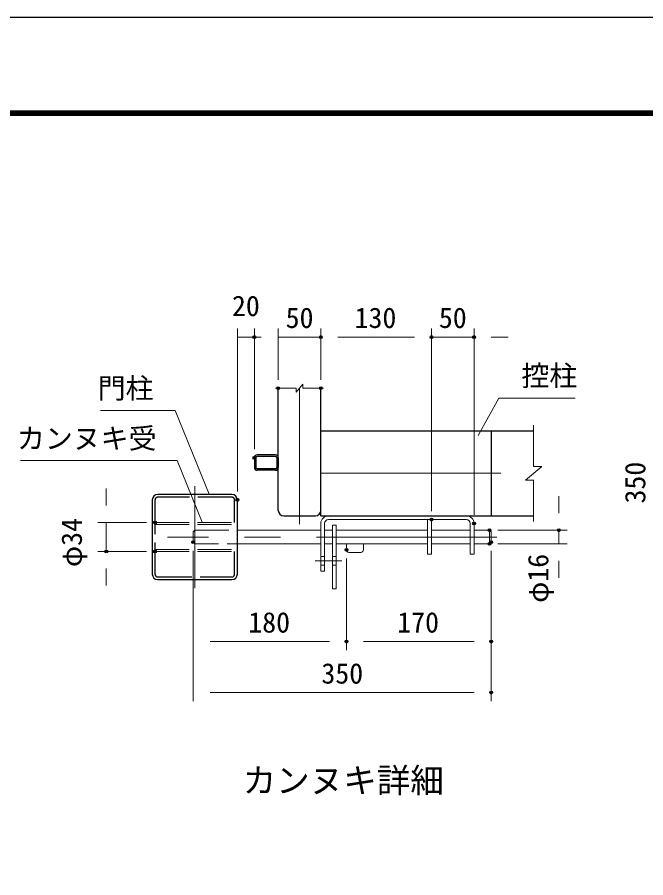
# Model space of a CAD drawing. Units: millimetres, scale not verified, with parts at other scales. Extents: x -6300 to 6300, y -4455 to 4455.
# Drawn here: x 1693 to 3909, y 1420 to 4455 of the extents above; entities that cross this region are included whole.
import ezdxf
from ezdxf.enums import TextEntityAlignment as Align

# ---------------------------------------------------------------- set-up
doc = ezdxf.new("R2010")
doc.units = ezdxf.units.MM
doc.header["$LTSCALE"] = 20
doc.header["$PDMODE"] = 32
doc.header["$PDSIZE"] = 10
doc.linetypes.add('DASHED', pattern=[7.5, 6, -1.5])
doc.linetypes.add('USER1', pattern=[50.8, 31.75, -6.35, 6.35, -6.35])
for name, color, linetype, lineweight in [('0-0_D-TTL-TXT', 7, 'Continuous', 25), ('0-1_D-STR1', 1, 'Continuous', 25), ('0-3_D-BMK', 2, 'USER1', 13), ('0-4_D-STR3', 3, 'Continuous', 13), ('0-8_D-STR-DIM', 7, 'Continuous', 13), ('0-B_D-STR-TXT', 7, 'Continuous', 13), ('0-C_D-TTL', 7, 'Continuous', 25)]:
    doc.layers.add(name, color=color, linetype=linetype, lineweight=lineweight)
doc.layers.add('0-A_Defpoints', color=8, linetype='Continuous')
doc.styles.add('ＭＳ ゴシック', font='')
doc.styles.get('ＭＳ ゴシック').set_extended_font_data('MS Gothic')

msp = doc.modelspace()

# ---------------------------------------------------------------- linework, layer by layer
at = {"layer": '0-1_D-STR1'}
for p, q in [((2613.19, 2715.84), (2613.19, 3146.64)), ((2763.19, 2696.64), (2763.19, 3146.64)), ((2763.19, 2996.64), (3513.19, 2996.64)), ((3363.19, 2996.64), (3363.19, 2696.64)), ((2529.19, 2901.54), (2529.19, 2866.74)), ((2533.99, 2901.54), (2533.99, 2866.74)), ((2603.59, 2911.14), (2538.79, 2911.14)), ((2603.59, 2906.34), (2538.79, 2906.34)), ((2608.39, 2901.54), (2608.39, 2866.74)), ((2613.19, 2901.54), (2613.19, 2866.74)), ((2603.59, 2861.94), (2538.79, 2861.94)), ((2603.59, 2857.14), (2538.79, 2857.14)), ((2449.99, 2771.64), (2188.39, 2771.64)), ((2169.19, 2752.44), (2169.19, 2490.84)), ((2469.19, 2490.84), (2469.19, 2752.44)), ((2632.39, 2696.64), (2743.99, 2696.64)), ((2763.19, 2696.64), (3513.19, 2696.64)), ((2188.39, 2471.64), (2449.99, 2471.64))]:
    msp.add_line(p, q, dxfattribs=at)
at = {"layer": '0-1_D-STR1', "linetype": 'DASHED'}
for p, q in [((2449.99, 2762.04), (2188.39, 2762.04)), ((2178.79, 2752.44), (2178.79, 2490.84)), ((2459.59, 2672.64), (2459.59, 2752.44)), ((2459.59, 2490.84), (2459.59, 2570.63)), ((2188.39, 2481.24), (2449.99, 2481.24))]:
    msp.add_line(p, q, dxfattribs=at)
at = {"layer": '0-1_D-STR1'}
for centre, radius, start, end in [((2538.79, 2901.54), 9.6, 90, 180), ((2538.79, 2901.54), 4.8, 90, 180), ((2603.59, 2901.54), 9.6, 0, 90), ((2603.59, 2901.54), 4.8, 0, 90), ((2538.79, 2866.74), 9.6, 180, 270), ((2538.79, 2866.74), 4.8, 180, 270), ((2603.59, 2866.74), 9.6, 270, 0), ((2603.59, 2866.74), 4.8, 270, 0), ((2188.39, 2752.44), 19.2, 90, 180), ((2449.99, 2752.44), 19.2, 0, 90), ((2632.39, 2715.84), 19.2, 180, 270), ((2743.99, 2715.84), 19.2, 270, 0), ((2188.39, 2490.84), 19.2, 180, 270), ((2449.99, 2490.84), 19.2, 270, 0)]:
    msp.add_arc(centre, radius, start, end, dxfattribs=at)
at = {"layer": '0-1_D-STR1', "linetype": 'DASHED'}
for centre, start, end in [((2188.39, 2752.44), 90, 180), ((2449.99, 2752.44), 0, 90), ((2188.39, 2490.84), 180, 270), ((2449.99, 2490.84), 270, 0)]:
    msp.add_arc(centre, 9.6, start, end, dxfattribs=at)
at = {"layer": '0-3_D-BMK'}
for p, q in [((2688.19, 2666.64), (2688.19, 3146.64)), ((2763.19, 2846.64), (3513.19, 2846.64)), ((2319.19, 2441.64), (2319.19, 2801.64)), ((3383.53, 2621.63), (2223.19, 2621.64)), ((2743.19, 2537.63), (2837.53, 2537.63))]:
    msp.add_line(p, q, dxfattribs=at)
at = {"layer": '0-4_D-STR3', "linetype": 'DASHED'}
for p, q in [((2178.79, 2672.64), (2469.19, 2672.64)), ((2178.79, 2665.74), (2178.79, 2672.64)), ((2469.19, 2665.74), (2469.19, 2672.64)), ((2178.79, 2665.74), (2469.19, 2665.74)), ((2319.52, 2597.63), (2319.52, 2645.63)), ((2319.52, 2645.63), (2553.19, 2645.63)), ((2319.52, 2597.63), (2313.52, 2603.63)), ((2553.19, 2597.63), (2319.52, 2597.63)), ((2178.79, 2577.53), (2469.19, 2577.53)), ((2178.79, 2570.63), (2178.79, 2577.53)), ((2178.79, 2570.63), (2469.19, 2570.63)), ((2469.19, 2570.63), (2469.19, 2577.53)), ((2763.19, 2552.63), (2776.69, 2552.63)), ((2804.03, 2552.63), (2817.53, 2552.63)), ((2763.19, 2522.63), (2776.69, 2522.63)), ((2804.03, 2522.63), (2817.53, 2522.63))]:
    msp.add_line(p, q, dxfattribs=at)
at = {"layer": '0-4_D-STR3'}
for p, q in [((3276.53, 2696.64), (2790.19, 2696.64)), ((3276.53, 2683.14), (2790.19, 2683.14)), ((3139.69, 2561.63), (3139.69, 2683.14)), ((3153.19, 2561.63), (3153.19, 2683.14)), ((2763.19, 2645.63), (2553.19, 2645.63)), ((2763.19, 2501.63), (2763.19, 2669.64)), ((2776.69, 2501.63), (2776.69, 2669.64)), ((2804.03, 2645.63), (2776.69, 2645.63)), ((2804.03, 2663.63), (2804.03, 2438.63)), ((2804.03, 2663.63), (2817.53, 2663.63)), ((2817.53, 2663.63), (2817.53, 2438.63)), ((3139.69, 2645.63), (2817.53, 2645.63)), ((3290.03, 2645.63), (3153.19, 2645.63)), ((3289.69, 2561.63), (3289.69, 2669.64)), ((3303.19, 2561.63), (3303.19, 2669.64)), ((3357.53, 2645.63), (3303.19, 2645.63)), ((3357.53, 2597.63), (3357.53, 2645.63)), ((2763.19, 2597.63), (2553.19, 2597.63)), ((2804.03, 2597.63), (2776.69, 2597.63)), ((3139.69, 2597.63), (2817.53, 2597.63)), ((2853.53, 2597.63), (2853.53, 2576.63)), ((2913.53, 2597.63), (2913.53, 2576.63)), ((3290.03, 2597.63), (3153.19, 2597.63)), ((3357.53, 2597.63), (3303.19, 2597.63)), ((3357.53, 2597.63), (3363.53, 2603.63)), ((2904.53, 2567.63), (2862.53, 2567.63)), ((3153.19, 2561.63), (3139.69, 2561.63)), ((3303.19, 2561.63), (3289.69, 2561.63)), ((2776.69, 2501.63), (2763.19, 2501.63)), ((2804.03, 2438.63), (2817.53, 2438.63))]:
    msp.add_line(p, q, dxfattribs=at)
at = {"layer": '0-4_D-STR3', "linetype": 'DASHED'}
msp.add_lwpolyline([(2313.52, 2603.63), (2313.52, 2639.63), (2319.52, 2645.63)], dxfattribs=at)
at = {"layer": '0-4_D-STR3'}
msp.add_lwpolyline([(3363.53, 2603.63), (3363.53, 2639.63), (3357.53, 2645.63)], dxfattribs=at)
for centre, radius, start, end in [((2790.19, 2669.64), 27, 90, 180), ((2790.19, 2669.64), 13.5, 90, 180), ((3276.19, 2669.64), 27, 0, 90), ((3276.19, 2669.64), 13.5, 0, 90), ((2862.53, 2576.63), 9, 180, 270), ((2904.53, 2576.63), 9, 270, 0)]:
    msp.add_arc(centre, radius, start, end, dxfattribs=at)
at = {"layer": '0-8_D-STR-DIM'}
for p, q in [((2469.19, 2782.44), (2469.19, 3357.19)), ((2529.19, 2931.54), (2529.19, 3357.19)), ((2613.19, 3176.64), (2613.19, 3357.19)), ((2763.19, 3176.64), (2763.19, 3357.19)), ((2763.19, 3176.64), (2763.19, 3357.19)), ((3153.19, 2713.14), (3153.19, 3357.19)), ((3153.19, 2713.14), (3153.19, 3357.19)), ((3303.19, 2699.64), (3303.19, 3357.19)), ((2469.19, 3327.19), (2529.19, 3327.19)), ((2553.19, 3327.19), (2493.19, 3327.19)), ((2613.19, 3327.19), (2763.19, 3327.19)), ((2823.19, 3327.19), (2883.19, 3327.19)), ((2823.19, 3327.19), (3093.19, 3327.19)), ((3093.19, 3327.19), (3033.19, 3327.19)), ((3153.19, 3327.19), (3303.19, 3327.19)), ((3363.19, 3327.19), (3423.19, 3327.19)), ((2676.19, 3132.24), (2700.19, 3161.04)), ((2700.19, 3146.64), (2700.19, 3161.04)), ((2603.16, 3146.64), (2676.19, 3146.64)), ((2676.19, 3132.24), (2676.19, 3146.64)), ((2700.19, 3146.64), (2773.22, 3146.64)), ((3513.19, 2870.64), (3513.19, 3016.69)), ((3484.39, 2822.64), (3541.99, 2870.64)), ((3513.19, 2870.64), (3541.99, 2870.64)), ((3484.39, 2822.64), (3513.19, 2822.64)), ((3513.19, 2676.58), (3513.19, 2822.64)), ((2007.16, 2732.64), (2007.16, 2792.64)), ((3601.87, 2705.63), (3601.87, 2765.63)), ((2148.79, 2672.64), (1977.16, 2672.64)), ((2007.16, 2672.64), (2007.16, 2570.63)), ((3387.53, 2645.63), (3631.87, 2645.63)), ((3601.87, 2597.63), (3601.87, 2645.63)), ((3387.53, 2597.63), (3631.87, 2597.63)), ((2148.79, 2570.63), (1977.16, 2570.63)), ((2313.52, 2573.63), (2313.52, 2223.01)), ((2313.52, 2573.63), (2313.52, 2043.01)), ((3363.53, 2573.63), (3363.53, 2223.01)), ((3363.53, 2573.63), (3363.53, 2043.01)), ((2853.53, 2546.63), (2853.53, 2223.01)), ((2853.53, 2546.63), (2853.53, 2223.01)), ((3601.87, 2537.63), (3601.87, 2477.63)), ((2007.16, 2510.63), (2007.16, 2450.63)), ((2373.52, 2253.01), (2793.53, 2253.01)), ((2913.53, 2253.01), (3303.53, 2253.01)), ((2373.52, 2073.01), (3303.53, 2073.01))]:
    msp.add_line(p, q, dxfattribs=at)
at = {"layer": '0-A_Defpoints'}
for p in [(2529.19, 3327.19), (2763.19, 3327.19), (3153.19, 3327.19), (3303.19, 3327.19), (2613.19, 3146.64), (2763.19, 3146.64), (2529.19, 2901.54), (2469.19, 2752.44), (2178.79, 2672.64), (3153.19, 2683.14), (3303.19, 2669.64), (3357.53, 2645.63), (3601.87, 2645.63), (2313.52, 2603.63), (2853.53, 2576.63), (3357.53, 2597.63), (3363.53, 2603.63), (2007.16, 2570.63), (2178.79, 2570.63), (2853.53, 2253.01), (3363.53, 2253.01), (3363.53, 2073.01)]:
    msp.add_point(p, dxfattribs=at)
at = {"layer": '0-B_D-STR-TXT'}
for points in [[(3659.85, 3112.07), (3390.44, 3112.07), (3317.38, 2979.79)], [(1986.26, 3068.26), (2250.34, 3068.26), (2369.59, 2773.49)], [(1704.43, 2892.03), (2256.7, 2892.03), (2344.71, 2674.49)]]:
    msp.add_lwpolyline(points, dxfattribs=at)
at = {"layer": '0-C_D-TTL', "color": 2}
msp.add_lwpolyline([(-6300, 4455), (6300, 4455), (6300, -4455), (-6300, -4455)], close=True, dxfattribs=at)
at = {"layer": '0-C_D-TTL'}
for points in [[(-5895, 4125), (5895, 4125), (5895, -4125), (-5895, -4125)], [(-5891.25, 4121.25), (5891.25, 4121.25), (5891.25, -4121.25), (-5891.25, -4121.25)], [(-5887.5, 4117.5), (5887.5, 4117.5), (5887.5, -4117.5), (-5887.5, -4117.5)], [(-5883.75, 4113.75), (5883.75, 4113.75), (5883.75, -4113.75), (-5883.75, -4113.75)], [(-5880, 4110), (5880, 4110), (5880, -4110), (-5880, -4110)]]:
    msp.add_lwpolyline(points, close=True, dxfattribs=at)

# ---------------------------------------------------------------- texts
at = {"layer": '0-0_D-TTL-TXT', "style": 'ＭＳ ゴシック'}
msp.add_text('カンヌキ詳細', height=86.66, dxfattribs=at).set_placement((2487.66, 1694.15), align=Align.BOTTOM_LEFT)
at = {"layer": '0-8_D-STR-DIM', "style": 'ＭＳ ゴシック'}
for s, p in [('20', (2450.06, 3379.31)), ('50', (2639.25, 3337.31)), ('130', (2882.22, 3337.31)), ('50', (3179.26, 3337.31)), ('180', (2507.55, 2263.14)), ('170', (3032.56, 2263.14)), ('350', (2765.22, 2083.14))]:
    msp.add_text(s, height=72.14, dxfattribs=at).set_placement(p, align=Align.BOTTOM_LEFT)
for s, p in [('350', (3928.69, 2740.03)), ('φ34', (1942.87, 2515.96)), ('φ16', (3586.78, 2389.74))]:
    msp.add_text(s, height=72.14, rotation=90, dxfattribs=at).set_placement(p, align=Align.BOTTOM_LEFT)
at = {"layer": '0-B_D-STR-TXT', "style": 'ＭＳ ゴシック'}
for s, p in [('控柱', (3470.25, 3133.05)), ('門柱', (1976.74, 3088.67)), ('カンヌキ受', (1692.25, 2912.05))]:
    msp.add_text(s, height=72.14, dxfattribs=at).set_placement(p, align=Align.BOTTOM_LEFT)

doc.saveas('drawing.dxf')
